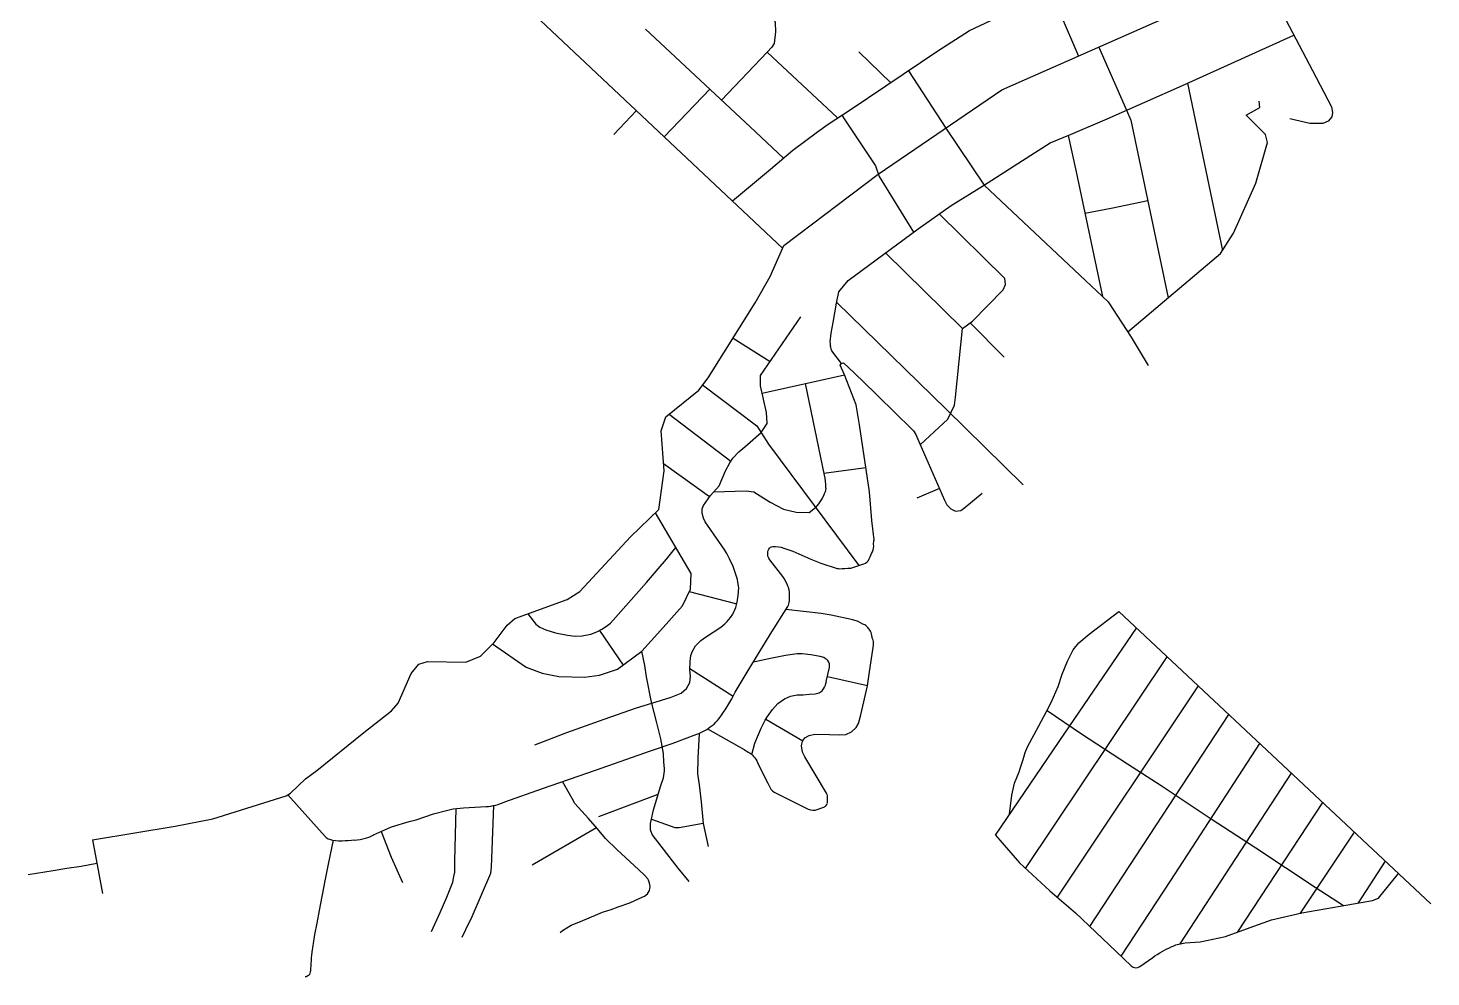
# Model space of a CAD drawing. Header units: metres. Extents: x 332831 to 339454, y 7370889 to 7374587.
# Drawn here: x 335482 to 337471, y 7371122 to 7372468 of the extents above; entities that cross this region are included whole.
import ezdxf

# ---------------------------------------------------------------- set-up
doc = ezdxf.new("R2010")
doc.units = ezdxf.units.M
for name, color, linetype, true_color in [('AVENIDA GUATEMALA - 09_12_20 - DJI_0014', 2, 'Continuous', 0xffff00), ('AVENIDA MONTEMOR - 09_12_20 - DJI_0010', 1, 'Continuous', 0xff0000), ('AVENIDA VITÓRIA - 09_12_20 - DJI_0009', 8, 'Continuous', 0x808080), ('ESTRADA DO PONEY CLUB - 13_12_20 - PASTA ETAPA 01 - DJI_0020', 5, 'Continuous', 0x0000ff), ('MCT - ESTRADA', 6, 'Continuous', 0xff00ff), ('MCT - PASSAGEM DIAMANTE', 3, 'Continuous', 0x00ff00), ('MCT - PASSAGEM TURMALINA', 4, 'Continuous', 0x00ffff), ('MCT - RUA 57', 1, 'Continuous', 0xff0000), ('MCT - RUA TOM JOBIM', 5, 'Continuous', 0x0000ff), ('MCT - VIELA 1', 5, 'Continuous', 0x0000ff), ('MCT - VIELA 13', 3, 'Continuous', 0x00ff00), ('MCT - VIELA 15', 1, 'Continuous', 0xff0000), ('MCT - VIELA 17', 3, 'Continuous', 0x00ff00), ('MCT - VIELA 18', 2, 'Continuous', 0xffff00), ('MCT - VIELA 3', 2, 'Continuous', 0xffff00), ('MCT - VIELA 4', 2, 'Continuous', 0xffff00), ('MCT - VIELA 7', 4, 'Continuous', 0x00ffff), ('MCT - VIELA 8', 5, 'Continuous', 0x0000ff), ('MCT - VIELA 9', 8, 'Continuous', 0x808080), ('RUA 1 - 10_12_20 - PASTA ETAPA 02 - DJI_0016', 3, 'Continuous', 0x00ff00), ('RUA BRAZ CUBAS - 11_12_20 - DJI_0009', 8, 'Continuous', 0x808080), ('RUA CAMILA DE ALMEIDA BORGES - 12_12_20 - PASTA ETAPA 01 - DJI012', 6, 'Continuous', 0xff00ff), ('RUA CANDÉ - 11_12_20 - DJI_0024', 8, 'Continuous', 0x808080), ('RUA CAPITÃO CARLOS LAMARCA - 11_12_20 - DJI_0005', 8, 'Continuous', 0x808080), ('RUA CHICO MENDES - 12_12_20 - PASTA ETAPA 01 - DJI_0013', 3, 'Continuous', 0x00ff00), ('RUA CORONEL BONIFÁCIO CARVALHO - 11_12_20 - DJI_0012', 2, 'Continuous', 0xffff00), ('RUA DEPUTADO CARLOS MARIGHELLA - 11_12_20 - DJI_0004', 2, 'Continuous', 0xffff00), ('RUA DOS CAÇADORES - 11_12_20 - DJI_0008', 1, 'Continuous', 0xff0000), ('RUA DOS COCAIS - 09_12_20 - DJI_0011', 3, 'Continuous', 0x00ff00), ('RUA DOS EDUCANDÁRIOS - 09_12_20 - DJI_0012', 1, 'Continuous', 0xff0000), ('RUA DOS INGAZEIROS - 09_12_20 - DJI_0002', 3, 'Continuous', 0x00ff00), ('RUA DOS JATOBÁS - 09_12_20 - DJI_0001', 4, 'Continuous', 0x00ffff), ('RUA DOS JEQUITIBÁS - 09_12_20 - DJI_0007', 5, 'Continuous', 0x0000ff), ('RUA DOS NAVEGANTES - 11_12_20 - DJI_0017', 6, 'Continuous', 0xff00ff), ('RUA DOS PESCADORES - 11_12_20 - DJI_0025', 3, 'Continuous', 0x00ff00), ('RUA DOS PINHAIS - 09_12_20 - DJI_0004', 1, 'Continuous', 0xff0000), ('RUA DOS VELEIROS - 11_12_20 - DJI_0029', 4, 'Continuous', 0x00ffff), ('RUA EDSON ROBERTO VISMARA - 11_12_20 - DJI_0032', 2, 'Continuous', 0xffff00), ('RUA ELIZABETH LOBO GARCIA - 11_12_20 - DJI_0006', 4, 'Continuous', 0x00ffff), ('RUA GREGÓRIO DE MATOS GUERRA - 11_12_20 - DJI_0011', 6, 'Continuous', 0xff00ff), ('RUA GUANAMBY - 11_12_20 - DJI_0013', 1, 'Continuous', 0xff0000), ('RUA GUARAPÉ - 11_12_20 - DJI_0020', 1, 'Continuous', 0xff0000), ("RUA HERBERT DE SOUZA ''BETINHO'' - 11_12_20 - DJI_0039", 1, 'Continuous', 0xff0000), ('RUA IPÊ AMARELO - 09_12_20 - DJI_0003', 2, 'Continuous', 0xffff00), ('RUA JOSUÉ DE CASTRO - 11_12_20 - DJI_0002 - DJI_0003', 6, 'Continuous', 0xff00ff), ('RUA LUCIDALVA DA SILVA - 11_12_20 - DJI_0028', 6, 'Continuous', 0xff00ff), ('RUA LUZIA DA COSTA BATISTA - 11_12_20 - DJI_0038', 8, 'Continuous', 0x808080), ('RUA MARIA DA PENHA N. E SILVA - 11_12_20 - DJI_0010', 4, 'Continuous', 0x00ffff), ('RUA MARIA MARGARIDA ALVES - 09_12_20 - DJI_0049', 5, 'Continuous', 0x0000ff), ('RUA NELSON PIZSOLITTO - 12_12_20 - PASTA ETAPA 01 - DJI_0015', 8, 'Continuous', 0x808080), ('RUA NILSON DE SOUZA - 11_12_20 - DJI_0034', 3, 'Continuous', 0x00ff00), ('RUA NORA ASTORGA - 11_12_20 - DJI_0015 - DJI_0016', 5, 'Continuous', 0x0000ff), ('RUA NOSSA SENHORA DE GUADALUPE - 11_12_20 - DJI_0046', 4, 'Continuous', 0x00ffff), ('RUA PADRE DAMIÃO CALIXTO TRAJANO - 12_12_20 - PASTA ETAPA 01 - DJI_0016', 2, 'Continuous', 0xffff00), ('RUA PAINEIRAS - 09_12_20 - DJI_0006', 6, 'Continuous', 0xff00ff), ('RUA PAU BRASIL - 09_12_20 - DJI_0005', 8, 'Continuous', 0x808080), ('RUA PAULO FREIRE - 11_12_20 - DJI_0035', 5, 'Continuous', 0x0000ff), ('RUA RITA MENDES DE OLIVEIRA - 12_12_20 - PASTA ETAPA 01 - DJI_0006', 1, 'Continuous', 0xff0000), ('RUA SANTA MARTINS - 11_12_20 - DJI_0043', 1, 'Continuous', 0xff0000), ('RUA SEBASTIANA REGACCINI SIMÃO - 11_12_20 - DJI_0022', 6, 'Continuous', 0xff00ff), ('RUA SEBASTIÃO PACHECO - 11_12_20  - DJI_0036', 4, 'Continuous', 0x00ffff), ('RUA SEBASTIÃO RODRIGUES - 11_12_20 - DJI_0021', 3, 'Continuous', 0x00ff00), ('RUA SHEILA DE MELLO SOBRAL - 11_12_20 - DJI_0041', 4, 'Continuous', 0x00ffff), ('RUA SÃO CRISTÓVÃO - 11_12_20 - DJI_0014', 3, 'Continuous', 0x00ff00), ('RUA SÃO JOSÉ OPERÁRIO - 11_12_20 - DJI_0044', 5, 'Continuous', 0x0000ff), ('RUA SÃO SIMÃO - 11_12_20 - DJI_0023', 5, 'Continuous', 0x0000ff), ('RUA SÍLVIO DE LIMA - 11_12_20 - DJI_0001', 1, 'Continuous', 0xff0000), ('RUA TERESA BARBOSA DE OLIVEIRA - 11_12_20 - DJI_0042', 2, 'Continuous', 0xffff00), ('RUA TUPINAMBÁS - 09_12_20 - DJI_0008', 4, 'Continuous', 0x00ffff), ('RUA VINÍCIUS DE MORAIS - 11_12_20 - DJI_0033', 1, 'Continuous', 0xff0000), ('RUA VÂNIA SILVA SANTOS - 11_12_20 - DJI_0045', 1, 'Continuous', 0xff0000), ('RUA XAPURÍ - 11_12_20 - DJI_0019', 8, 'Continuous', 0x808080)]:
    doc.layers.add(name, color=color, linetype=linetype, true_color=true_color)

msp = doc.modelspace()

# ---------------------------------------------------------------- linework, layer by layer
at = {"layer": 'AVENIDA GUATEMALA - 09_12_20 - DJI_0014', "color": 3, "linetype": 'Continuous', "true_color": 0x00ff00}
for p, q in [((336853.6, 7371323.3), (336887.5, 7371283.8)), ((336887.5, 7371283.8), (336930.5, 7371244.3)), ((337396.6, 7371234), (337425.1, 7371268.8)), ((336930.5, 7371244.3), (336966.9, 7371212.8)), ((337353.2, 7371224.4), (337388.3, 7371230.6)), ((337388.3, 7371230.6), (337396.6, 7371234)), ((336966.9, 7371212.8), (337024.9, 7371158.3)), ((337244.9, 7371203.2), (337287.7, 7371212.8)), ((337287.7, 7371212.8), (337353.2, 7371224.4)), ((337179.8, 7371179.4), (337214.5, 7371192.4)), ((337214.5, 7371192.4), (337244.9, 7371203.2)), ((337111.2, 7371168.2), (337122.6, 7371170.2)), ((337122.6, 7371170.2), (337143.6, 7371171.9)), ((337143.6, 7371171.9), (337179.8, 7371179.4)), ((337024.9, 7371158.3), (337046.2, 7371137.6)), ((337058.2, 7371136.9), (337076.5, 7371149.7))]:
    msp.add_line(p, q, dxfattribs=at)
at = {"layer": 'AVENIDA GUATEMALA - 09_12_20 - DJI_0014', "color": 3, "linetype": 'Continuous', "true_color": 0x00ff00, "extrusion": (0, 0, -1)}
for start, end in [(55.1771, 65.9099), (65.9099, 68.6445)]:
    msp.add_arc((-337172.2, 7371012.1), 167.6, start, end, dxfattribs=at)
at = {"layer": 'AVENIDA GUATEMALA - 09_12_20 - DJI_0014', "color": 3, "linetype": 'Continuous', "true_color": 0x00ff00}
msp.add_arc((337052.6, 7371144.3), 9.22, 225.8645, 307.2194, dxfattribs=at)
at = {"layer": 'AVENIDA MONTEMOR - 09_12_20 - DJI_0010', "color": 3, "linetype": 'Continuous', "true_color": 0x00ff00}
msp.add_lwpolyline([(337028.5, 7371640.3), (337470.9, 7371225.9)], dxfattribs=at)
at = {"layer": 'AVENIDA VITÓRIA - 09_12_20 - DJI_0009', "color": 3, "linetype": 'Continuous', "true_color": 0x00ff00}
msp.add_lwpolyline([(336926.8, 7371500.2), (336975.5, 7371466.9), (337041, 7371424.5), (337088.6, 7371393.7), (337159.3, 7371346.1), (337222.5, 7371305.1), (337307, 7371249.5), (337346.8, 7371223.3)], dxfattribs=at)
at = {"layer": 'ESTRADA DO PONEY CLUB - 13_12_20 - PASTA ETAPA 01 - DJI_0020', "color": 3, "linetype": 'Continuous', "true_color": 0x00ff00}
msp.add_lwpolyline([(335573.6, 7371316.3), (335690.7, 7371335.7), (335743.9, 7371346.5), (335848.3, 7371379.1), (335854.4, 7371382.5), (335875.7, 7371403.3), (335891.5, 7371414.9), (335958.2, 7371469), (335997.4, 7371499.5), (336007, 7371510.2), (336025.2, 7371552.7), (336036, 7371565.9), (336048.5, 7371569.3), (336102.9, 7371568.6), (336123.8, 7371577.2), (336142.9, 7371596.6), (336161.2, 7371621), (336172.3, 7371630.6), (336246.3, 7371657.5), (336264.3, 7371668.6), (336336.1, 7371746.4), (336376.5, 7371784.9), (336383.8, 7371840.2), (336379.9, 7371896.7), (336386.1, 7371916.4), (336433, 7371954.6), (336446.1, 7371972.1), (336513, 7372078.1), (336534, 7372115.5), (336553.4, 7372159.7), (336687.2, 7372260.8), (336862.7, 7372380.3), (337122.8, 7372495.4)], dxfattribs=at)
at = {"layer": 'MCT - ESTRADA', "color": 3, "linetype": 'Continuous', "true_color": 0x00ff00}
for p, q in [((335914.9, 7371316), (335908.2, 7371284.5)), ((335908.2, 7371284.5), (335902.8, 7371258.4)), ((335902.8, 7371258.4), (335894.7, 7371216.1)), ((335894.7, 7371216.1), (335891.5, 7371198.2)), ((335891.5, 7371198.2), (335888.4, 7371182.1)), ((335883.2, 7371140.9), (335882.5, 7371130.9))]:
    msp.add_line(p, q, dxfattribs=at)
for centre, radius, start, end in [((336326.3, 7371099.5), 445.6, 169.3228, 172.5685), ((336034.4, 7371137.6), 151.2, 172.5685, 178.7412)]:
    msp.add_arc(centre, radius, start, end, dxfattribs=at)
at = {"layer": 'MCT - ESTRADA', "color": 3, "linetype": 'Continuous', "true_color": 0x00ff00, "extrusion": (0, 0, -1)}
for centre, radius, start, end in [((-335870.1, 7371131.8), 12.5, 184.0079, 217.883), ((-335873.8, 7371131.6), 9.62, 230.5023, 263.1155)]:
    msp.add_arc(centre, radius, start, end, dxfattribs=at)
at = {"layer": 'MCT - PASSAGEM DIAMANTE', "color": 3, "linetype": 'Continuous', "true_color": 0x00ff00}
msp.add_lwpolyline([(335482.2, 7371267.2), (335517.9, 7371273.2), (335537.1, 7371276.4), (335557.3, 7371279), (335579.7, 7371283.4)], dxfattribs=at)
at = {"layer": 'MCT - PASSAGEM TURMALINA', "color": 3, "linetype": 'Continuous', "true_color": 0x00ff00}
msp.add_lwpolyline([(335573.6, 7371316.3), (335587.6, 7371240.2)], dxfattribs=at)
at = {"layer": 'MCT - RUA 57', "color": 3, "linetype": 'Continuous', "true_color": 0x00ff00}
msp.add_lwpolyline([(336659.7, 7372434.3), (336705.1, 7372390.5)], dxfattribs=at)
at = {"layer": 'MCT - RUA TOM JOBIM', "color": 3, "linetype": 'Continuous', "true_color": 0x00ff00}
msp.add_lwpolyline([(336465.3, 7372365.8), (336530, 7372434.1), (336629.7, 7372340.6)], dxfattribs=at)
at = {"layer": 'MCT - VIELA 1', "color": 3, "linetype": 'Continuous', "true_color": 0x00ff00}
msp.add_lwpolyline([(336774.2, 7371814.8), (336742.3, 7371801.3)], dxfattribs=at)
at = {"layer": 'MCT - VIELA 13', "color": 3, "linetype": 'Continuous', "true_color": 0x00ff00}
msp.add_lwpolyline([(336292.1, 7371613.5), (336325.7, 7371564.4)], dxfattribs=at)
at = {"layer": 'MCT - VIELA 15', "color": 3, "linetype": 'Continuous', "true_color": 0x00ff00}
msp.add_lwpolyline([(336481.6, 7372028.4), (336534.3, 7371995.1)], dxfattribs=at)
at = {"layer": 'MCT - VIELA 17', "color": 3, "linetype": 'Continuous', "true_color": 0x00ff00}
msp.add_lwpolyline([(336420.4, 7371559.6), (336481.7, 7371520.2)], dxfattribs=at)
at = {"layer": 'MCT - VIELA 18', "color": 3, "linetype": 'Continuous', "true_color": 0x00ff00}
msp.add_lwpolyline([(336365.8, 7371345.7), (336399.1, 7371334), (336405.2, 7371333.9), (336439.3, 7371340.4)], dxfattribs=at)
at = {"layer": 'MCT - VIELA 3', "color": 3, "linetype": 'Continuous', "true_color": 0x00ff00}
for points in [[(336383.9, 7372313.9), (336448.5, 7372381.5)], [(336522.9, 7371950.2), (336639.8, 7371976.2)]]:
    msp.add_lwpolyline(points, dxfattribs=at)
at = {"layer": 'MCT - VIELA 4', "color": 3, "linetype": 'Continuous', "true_color": 0x00ff00}
msp.add_lwpolyline([(336610.2, 7371836.6), (336669.9, 7371844.7)], dxfattribs=at)
at = {"layer": 'MCT - VIELA 7', "color": 3, "linetype": 'Continuous', "true_color": 0x00ff00}
msp.add_lwpolyline([(336419.6, 7371668.9), (336486.8, 7371651.1)], dxfattribs=at)
at = {"layer": 'MCT - VIELA 8', "color": 3, "linetype": 'Continuous', "true_color": 0x00ff00}
for points in [[(336980.4, 7372205.5), (337017.6, 7372212.6), (337069.4, 7372223.5)], [(336615.4, 7371548.3), (336672.3, 7371535.4)]]:
    msp.add_lwpolyline(points, dxfattribs=at)
at = {"layer": 'MCT - VIELA 9', "color": 3, "linetype": 'Continuous', "true_color": 0x00ff00}
msp.add_lwpolyline([(336528, 7371487.9), (336580.4, 7371457.1)], dxfattribs=at)
at = {"layer": 'RUA 1 - 10_12_20 - PASTA ETAPA 02 - DJI_0016', "color": 3, "linetype": 'Continuous', "true_color": 0x00ff00}
msp.add_lwpolyline([(336312.5, 7372317), (336344.5, 7372351)], dxfattribs=at)
at = {"layer": 'RUA BRAZ CUBAS - 11_12_20 - DJI_0009', "color": 11, "linetype": 'Continuous', "true_color": 0xff7f7f}
msp.add_lwpolyline([(336521.5, 7371894.2), (336529.9, 7371907), (336528.9, 7371922.8), (336520.6, 7371960.4), (336520.6, 7371975.1), (336551.7, 7372020.5), (336577.9, 7372058.2)], dxfattribs=at)
at = {"layer": 'RUA CAMILA DE ALMEIDA BORGES - 12_12_20 - PASTA ETAPA 01 - DJI012', "color": 3, "linetype": 'Continuous', "true_color": 0x00ff00}
msp.add_lwpolyline([(336505, 7372561.1), (336536.2, 7372490.9), (336541.2, 7372475.8), (336541.6, 7372462.5), (336540.1, 7372446.3), (336536.5, 7372440.8), (336530, 7372434.1)], dxfattribs=at)
at = {"layer": 'RUA CANDÉ - 11_12_20 - DJI_0024', "color": 3, "linetype": 'Continuous', "true_color": 0x00ff00}
msp.add_lwpolyline([(336291.3, 7371349.5), (336375.6, 7371381.4)], dxfattribs=at)
at = {"layer": 'RUA CAPITÃO CARLOS LAMARCA - 11_12_20 - DJI_0005', "color": 3, "linetype": 'Continuous', "true_color": 0x00ff00}
msp.add_lwpolyline([(336200.7, 7371451.2), (336246, 7371468.6), (336298.8, 7371487.7), (336344.6, 7371503.9), (336366.5, 7371510.6)], dxfattribs=at)
at = {"layer": 'RUA CHICO MENDES - 12_12_20 - PASTA ETAPA 01 - DJI_0013', "color": 3, "linetype": 'Continuous', "true_color": 0x00ff00}
msp.add_lwpolyline([(336357.4, 7372466.7), (336505.9, 7372327.8), (336552.9, 7372283.4)], dxfattribs=at)
at = {"layer": 'RUA CORONEL BONIFÁCIO CARVALHO - 11_12_20 - DJI_0012', "color": 11, "linetype": 'Continuous', "true_color": 0xff7f7f}
msp.add_lwpolyline([(336391, 7371920.4), (336478.6, 7371853.7)], dxfattribs=at)
at = {"layer": 'RUA DEPUTADO CARLOS MARIGHELLA - 11_12_20 - DJI_0004', "color": 3, "linetype": 'Continuous', "true_color": 0x00ff00}
msp.add_lwpolyline([(336140.8, 7371594.4), (336188.3, 7371561.6), (336210.9, 7371552.9), (336234.4, 7371548.2), (336271.1, 7371547.1), (336292.4, 7371550.3), (336317.8, 7371558.7), (336352.2, 7371584.1)], dxfattribs=at)
at = {"layer": 'RUA DOS CAÇADORES - 11_12_20 - DJI_0008', "color": 11, "linetype": 'Continuous', "true_color": 0xff7f7f}
msp.add_lwpolyline([(336366.5, 7371510.6), (336394, 7371518.9), (336408.1, 7371524.8), (336415.5, 7371531), (336420.1, 7371539.7), (336421.3, 7371548.6), (336420.3, 7371557.6), (336420.8, 7371569.7), (336421.6, 7371577.8), (336424, 7371584.2), (336428.5, 7371591.6), (336436.1, 7371599.2), (336442.3, 7371604), (336464.1, 7371618), (336469.8, 7371622.8), (336473.4, 7371626.1), (336477.9, 7371631.9), (336481.3, 7371636.8), (336485.4, 7371646.3), (336487.5, 7371653.8), (336488.8, 7371662.9), (336489.7, 7371674), (336488.6, 7371682.2), (336487.9, 7371685.8), (336484.6, 7371695.6), (336481.7, 7371704.2), (336476.7, 7371715), (336472.6, 7371722.8), (336470.1, 7371727.3), (336461.5, 7371739.6), (336442, 7371767.5), (336439.6, 7371772.7), (336437.6, 7371779.8), (336438, 7371786), (336439.7, 7371791), (336449.4, 7371805), (336461.7, 7371818.6), (336471.1, 7371839.8), (336477, 7371851.3), (336481.5, 7371857.9), (336489.7, 7371866.9), (336498.3, 7371873.8), (336521.5, 7371894.2)], dxfattribs=at)
at = {"layer": 'RUA DOS COCAIS - 09_12_20 - DJI_0011', "color": 3, "linetype": 'Continuous', "true_color": 0x00ff00}
msp.add_lwpolyline([(337286.1, 7371212.5), (337362.4, 7371327.5)], dxfattribs=at)
at = {"layer": 'RUA DOS EDUCANDÁRIOS - 09_12_20 - DJI_0012', "color": 3, "linetype": 'Continuous', "true_color": 0x00ff00}
msp.add_lwpolyline([(337368.4, 7371227.1), (337406.6, 7371286.1)], dxfattribs=at)
at = {"layer": 'RUA DOS INGAZEIROS - 09_12_20 - DJI_0002', "color": 3, "linetype": 'Continuous', "true_color": 0x00ff00}
msp.add_lwpolyline([(336853.6, 7371323.3), (336952, 7371467.8), (337053.3, 7371617)], dxfattribs=at)
at = {"layer": 'RUA DOS JATOBÁS - 09_12_20 - DJI_0001', "color": 3, "linetype": 'Continuous', "true_color": 0x00ff00}
msp.add_lwpolyline([(336873.7, 7371352.8), (336876.7, 7371379.8), (336880.5, 7371397), (336887, 7371413.2), (336888.7, 7371417.6), (336892.8, 7371430.5), (336895.8, 7371440.2), (336898.8, 7371448.4), (336915, 7371478.3), (336926, 7371498.7), (336932.7, 7371511.4), (336942.4, 7371534.1), (336948.2, 7371551.5), (336955.6, 7371569.8), (336963.9, 7371586.1), (336972, 7371595.9), (336986.2, 7371608.2), (337028.5, 7371640.3)], dxfattribs=at)
at = {"layer": 'RUA DOS JEQUITIBÁS - 09_12_20 - DJI_0007', "color": 3, "linetype": 'Continuous', "true_color": 0x00ff00}
msp.add_lwpolyline([(337115.6, 7371169), (337273.3, 7371410.9)], dxfattribs=at)
at = {"layer": 'RUA DOS NAVEGANTES - 11_12_20 - DJI_0017', "color": 3, "linetype": 'Continuous', "true_color": 0x00ff00}
for p, q in [((336532.2, 7371573.4), (336510.6, 7371568.5)), ((336556.1, 7371578.2), (336532.2, 7371573.4)), ((336572.5, 7371580.2), (336556.1, 7371578.2)), ((336579.4, 7371580.3), (336572.5, 7371580.2)), ((336592, 7371578.9), (336579.4, 7371580.3)), ((336605.2, 7371576.7), (336592, 7371578.9)), ((336610.3, 7371575.1), (336605.2, 7371576.7)), ((336612.7, 7371573.5), (336610.3, 7371575.1)), ((336613.8, 7371541.2), (336618.2, 7371560.8)), ((336537.7, 7371501.5), (336545.3, 7371510)), ((336545.3, 7371510), (336554.7, 7371516.7)), ((336554.7, 7371516.7), (336562.8, 7371520.2)), ((336562.8, 7371520.2), (336572.3, 7371522.2)), ((336572.3, 7371522.2), (336580.8, 7371522.4)), ((336580.8, 7371522.4), (336590.1, 7371523.2)), ((336590.1, 7371523.2), (336598.1, 7371523.7)), ((336527.1, 7371486.5), (336530.3, 7371491.3)), ((336530.3, 7371491.3), (336537.7, 7371501.5)), ((336517.5, 7371465.9), (336521.4, 7371474.8)), ((336521.4, 7371474.8), (336524.6, 7371481.6)), ((336524.6, 7371481.6), (336527.1, 7371486.5)), ((336508, 7371437.5), (336512.4, 7371453.6)), ((336512.4, 7371453.6), (336517.5, 7371465.9))]:
    msp.add_line(p, q, dxfattribs=at)
for centre, radius, start, end in [((336609.5, 7371565.9), 8.24, 36.2404, 67.1329), ((336606.2, 7371563.5), 12.3, 347.1189, 36.2404), ((336598.3, 7371537.6), 13.5, 301.0969, 329.1614), ((336584.8, 7371545.7), 29.4, 329.1614, 351.2039), ((336597.1, 7371539.6), 15.9, 273.7639, 301.0969)]:
    msp.add_arc(centre, radius, start, end, dxfattribs=at)
at = {"layer": 'RUA DOS PESCADORES - 11_12_20 - DJI_0025', "color": 3, "linetype": 'Continuous', "true_color": 0x00ff00}
msp.add_lwpolyline([(336433.6, 7371467.6), (336431.8, 7371432.2), (336431.1, 7371410), (336433.4, 7371394.6), (336436.2, 7371370.4), (336439.4, 7371339.8), (336446.1, 7371307.2)], dxfattribs=at)
at = {"layer": 'RUA DOS PINHAIS - 09_12_20 - DJI_0004', "color": 3, "linetype": 'Continuous', "true_color": 0x00ff00}
msp.add_lwpolyline([(337140.8, 7371535.1), (336941.1, 7371235.1)], dxfattribs=at)
at = {"layer": 'RUA DOS VELEIROS - 11_12_20 - DJI_0029', "color": 3, "linetype": 'Continuous', "true_color": 0x00ff00}
msp.add_lwpolyline([(336635.5, 7371992), (336638.3, 7371993), (336653.5, 7371979.1), (336683.3, 7371949.6), (336714.3, 7371919.2), (336731.6, 7371902.2), (336737.4, 7371896.5), (336740.6, 7371891.5), (336746.6, 7371878.4), (336754.7, 7371858.7), (336781.5, 7371798.4), (336784.7, 7371791.6), (336790.3, 7371785.9), (336797, 7371782.7), (336804.5, 7371783.7), (336810.4, 7371787.9), (336834.6, 7371808.3)], dxfattribs=at)
at = {"layer": 'RUA EDSON ROBERTO VISMARA - 11_12_20 - DJI_0032', "color": 3, "linetype": 'Continuous', "true_color": 0x00ff00}
msp.add_lwpolyline([(336628.3, 7372079.2), (336783.9, 7371927.5), (336893, 7371819.9)], dxfattribs=at)
at = {"layer": 'RUA ELIZABETH LOBO GARCIA - 11_12_20 - DJI_0006', "color": 3, "linetype": 'Continuous', "true_color": 0x00ff00}
for p, q in [((336552, 7371690.3), (336533.8, 7371713.6)), ((336534.2, 7371607.9), (336559.2, 7371647.7)), ((336502.9, 7371556.6), (336534.2, 7371607.9)), ((336484.8, 7371526.1), (336502.9, 7371556.6)), ((336364.4, 7371442.8), (336395.3, 7371453.2)), ((336395.3, 7371453.2), (336430.4, 7371466.4)), ((336286.4, 7371415.4), (336364.4, 7371442.8)), ((336211.4, 7371389.2), (336286.4, 7371415.4)), ((336158.1, 7371370.5), (336211.4, 7371389.2)), ((335850.3, 7371380.2), (335903.3, 7371321.2)), ((336032.5, 7371345), (336057, 7371353.2)), ((336057, 7371353.2), (336075.6, 7371358.2)), ((336075.6, 7371358.2), (336084.6, 7371360.5)), ((336084.6, 7371360.5), (336099.6, 7371361.7)), ((336099.6, 7371361.7), (336131.4, 7371363.6)), ((335972.1, 7371323.6), (335997.2, 7371334.8)), ((335997.2, 7371334.8), (336022.6, 7371342.6)), ((336022.6, 7371342.6), (336032.5, 7371345))]:
    msp.add_line(p, q, dxfattribs=at)
at = {"layer": 'RUA ELIZABETH LOBO GARCIA - 11_12_20 - DJI_0006', "color": 3, "linetype": 'Continuous', "true_color": 0x00ff00, "extrusion": (0, 0, -1)}
for centre, radius, start, end in [((-336541.4, 7371723.2), 10.7, 11.007, 52.04), ((-336539.4, 7371724.3), 8.63, 57.9421, 80.3936), ((-336545.1, 7371722.5), 14.4, 321.8693, 11.007), ((-337403.8, 7371630.5), 842.7, 1.6937, 2.3144)]:
    msp.add_arc(centre, radius, start, end, dxfattribs=at)
at = {"layer": 'RUA ELIZABETH LOBO GARCIA - 11_12_20 - DJI_0006', "color": 3, "linetype": 'Continuous', "true_color": 0x00ff00}
for centre, radius, start, end in [((336431.7, 7371616.1), 141.4, 25.6994, 31.6516), ((336534.5, 7371665.6), 27.2, 357.6856, 25.6994), ((336544.8, 7371655.9), 16.6, 330.2857, 358.3063), ((336268.6, 7371633.4), 241.3, 323.189, 333.5945), ((336416.7, 7371522.6), 56.4, 308.5595, 323.189), ((336402.7, 7371540.2), 78.8, 290.607, 308.5595), ((336127, 7371435.7), 72.2, 273.4803, 295.5682), ((335913.1, 7371330), 13.2, 221.838, 253.2737), ((335924.6, 7371368.3), 53.2, 253.2737, 272.9766), ((335892, 7371994.8), 680.5, 272.9766, 274.4542), ((335938.1, 7371406), 90, 274.3088, 284.5406), ((335949.3, 7371363.1), 45.6, 284.5406, 300.0839)]:
    msp.add_arc(centre, radius, start, end, dxfattribs=at)
at = {"layer": 'RUA GREGÓRIO DE MATOS GUERRA - 11_12_20 - DJI_0011', "color": 11, "linetype": 'Continuous', "true_color": 0xff7f7f}
msp.add_line((336584, 7371963.8), (336610.7, 7371833.9), dxfattribs=at)
at = {"layer": 'RUA GREGÓRIO DE MATOS GUERRA - 11_12_20 - DJI_0011', "color": 11, "linetype": 'Continuous', "true_color": 0xff7f7f, "extrusion": (0, 0, -1)}
for centre, radius, start, end in [((-336512.9, 7371813.8), 99.9, 168.3633, 178.6158), ((-336550.5, 7371832.6), 65.5, 199.8366, 222.6904), ((-336599.3, 7371814.8), 13.6, 174.2898, 199.0553)]:
    msp.add_arc(centre, radius, start, end, dxfattribs=at)
at = {"layer": 'RUA GUANAMBY - 11_12_20 - DJI_0013', "color": 11, "linetype": 'Continuous', "true_color": 0xff7f7f}
msp.add_lwpolyline([(336383.1, 7371850.5), (336448.3, 7371803.4)], dxfattribs=at)
at = {"layer": 'RUA GUARAPÉ - 11_12_20 - DJI_0020', "color": 3, "linetype": 'Continuous', "true_color": 0x00ff00}
msp.add_lwpolyline([(336053.9, 7371186.4), (336066.2, 7371213.4), (336076, 7371235.4), (336084.2, 7371256.3), (336085.9, 7371264.7), (336087.3, 7371270.7), (336087.4, 7371286.9), (336088.3, 7371323.7), (336089.2, 7371360.9)], dxfattribs=at)
at = {"layer": "RUA HERBERT DE SOUZA ''BETINHO'' - 11_12_20 - DJI_0039", "color": 3, "linetype": 'Continuous', "true_color": 0x00ff00}
msp.add_lwpolyline([(336956.6, 7372315.6), (336968.1, 7372264.2), (337005.2, 7372087.2)], dxfattribs=at)
at = {"layer": 'RUA IPÊ AMARELO - 09_12_20 - DJI_0003', "color": 3, "linetype": 'Continuous', "true_color": 0x00ff00}
msp.add_lwpolyline([(336896.1, 7371275.8), (337096.9, 7371576.2)], dxfattribs=at)
at = {"layer": 'RUA JOSUÉ DE CASTRO - 11_12_20 - DJI_0002 - DJI_0003', "color": 3, "linetype": 'Continuous', "true_color": 0x00ff00}
msp.add_lwpolyline([(336419.4, 7371257.4), (336403.7, 7371276.4), (336366.8, 7371324.2), (336364.6, 7371330.8), (336364.6, 7371339.6), (336365.3, 7371343.9), (336368.9, 7371359.2), (336379.3, 7371393.6), (336383, 7371404.5), (336384.5, 7371414.2), (336384.4, 7371417.5), (336383.6, 7371426.7), (336383, 7371438.8), (336379.1, 7371459.7), (336373.4, 7371482.4), (336366.2, 7371511.8), (336358.9, 7371547.7), (336356.6, 7371563.7), (336352.2, 7371584.1), (336378.6, 7371613.3), (336409.9, 7371648.7), (336421.2, 7371672.3), (336422.2, 7371694.5), (336371.8, 7371780.4)], dxfattribs=at)
at = {"layer": 'RUA LUCIDALVA DA SILVA - 11_12_20 - DJI_0028', "color": 3, "linetype": 'Continuous', "true_color": 0x00ff00}
for p, q in [((337118.8, 7372386.8), (337276.8, 7372457.8)), ((337012, 7372339.5), (337118.8, 7372386.8)), ((336959.9, 7372317), (337012, 7372339.5)), ((336891.7, 7372280), (336931.3, 7372305.4)), ((336931.3, 7372305.4), (336959.9, 7372317)), ((336836.8, 7372244.6), (336891.7, 7372280)), ((336790.7, 7372216.3), (336836.8, 7372244.6)), ((336744.1, 7372183.4), (336790.7, 7372216.3)), ((336644.7, 7372110.2), (336744.1, 7372183.4)), ((336631.4, 7372093.8), (336644.7, 7372110.2)), ((336628.1, 7372078), (336631.4, 7372093.8)), ((336623.3, 7372050.3), (336628.1, 7372078)), ((336620.6, 7372035.5), (336623.3, 7372050.3)), ((336619.3, 7372023), (336620.6, 7372035.5)), ((336635.5, 7371992), (336621.7, 7372010.2))]:
    msp.add_line(p, q, dxfattribs=at)
at = {"layer": 'RUA LUCIDALVA DA SILVA - 11_12_20 - DJI_0028', "color": 3, "linetype": 'Continuous', "true_color": 0x00ff00, "extrusion": (0, 0, -1)}
for centre, radius, start, end in [((-336761.5, 7372032.2), 142.4, 353.5543, 356.2737), ((-336692, 7372033.9), 74.2, 341.3627, 346.2452)]:
    msp.add_arc(centre, radius, start, end, dxfattribs=at)
at = {"layer": 'RUA LUZIA DA COSTA BATISTA - 11_12_20 - DJI_0038', "color": 3, "linetype": 'Continuous', "true_color": 0x00ff00}
msp.add_lwpolyline([(336837.6, 7372245.2), (336981.1, 7372110.1), (337013.3, 7372079.6), (337046.2, 7372029.6), (337070.3, 7371989.2)], dxfattribs=at)
at = {"layer": 'RUA MARIA DA PENHA N. E SILVA - 11_12_20 - DJI_0010', "color": 11, "linetype": 'Continuous', "true_color": 0xff7f7f}
msp.add_lwpolyline([(336438.4, 7371961.8), (336515.2, 7371903.9), (336532, 7371878), (336659.7, 7371705.6)], dxfattribs=at)
at = {"layer": 'RUA MARIA MARGARIDA ALVES - 09_12_20 - DJI_0049', "color": 11, "linetype": 'Continuous', "true_color": 0xff7f7f}
for p, q in [((336633.5, 7371989.8), (336635.5, 7371992)), ((336639.8, 7371976.2), (336633.5, 7371989.8)), ((336655.9, 7371933.7), (336639.8, 7371976.2)), ((336660.7, 7371905), (336655.9, 7371933.7)), ((336675.1, 7371810.1), (336660.7, 7371905)), ((336678.2, 7371769.5), (336675.1, 7371810.1)), ((336681.7, 7371742), (336678.2, 7371769.5)), ((336553.5, 7371730.5), (336566.4, 7371726.2)), ((336566.4, 7371726.2), (336591.9, 7371714.9)), ((336591.9, 7371714.9), (336606.1, 7371709)), ((336606.1, 7371709), (336629, 7371701.6)), ((336648.5, 7371701.9), (336666.9, 7371708))]:
    msp.add_line(p, q, dxfattribs=at)
at = {"layer": 'RUA MARIA MARGARIDA ALVES - 09_12_20 - DJI_0049', "color": 11, "linetype": 'Continuous', "true_color": 0xff7f7f, "extrusion": (0, 0, -1)}
for centre, radius, start, end in [((-336538.5, 7371683), 49.8, 89.4536, 107.5573), ((-336692.8, 7371737.3), 12, 353.7295, 23.2234), ((-337331.7, 7371432.8), 715.1, 23.2628, 24.145), ((-336726.8, 7369734.5), 1968.9, 87.2424, 87.7191)]:
    msp.add_arc(centre, radius, start, end, dxfattribs=at)
at = {"layer": 'RUA MARIA MARGARIDA ALVES - 09_12_20 - DJI_0049', "color": 11, "linetype": 'Continuous', "true_color": 0xff7f7f}
for centre, radius, start, end in [((336660.4, 7371733.7), 20.6, 335.855, 6.2705), ((336662.8, 7371720.4), 13, 288.5201, 336.7372), ((336631.7, 7371709.8), 8.67, 252.0621, 272.7576)]:
    msp.add_arc(centre, radius, start, end, dxfattribs=at)
at = {"layer": 'RUA NELSON PIZSOLITTO - 12_12_20 - PASTA ETAPA 01 - DJI_0015', "color": 3, "linetype": 'Continuous', "true_color": 0x00ff00}
msp.add_lwpolyline([(336635.7, 7372344.5), (336639.9, 7372338.1), (336683.5, 7372272.4), (336688.5, 7372257.3), (336737.4, 7372178.4)], dxfattribs=at)
at = {"layer": 'RUA NILSON DE SOUZA - 11_12_20 - DJI_0034', "color": 3, "linetype": 'Continuous', "true_color": 0x00ff00}
msp.add_lwpolyline([(336697.9, 7372149.3), (336807, 7372042.1)], dxfattribs=at)
at = {"layer": 'RUA NORA ASTORGA - 11_12_20 - DJI_0015 - DJI_0016', "color": 11, "linetype": 'Continuous', "true_color": 0xff7f7f}
for p, q in [((336606.3, 7371637.6), (336556.4, 7371643.2)), ((336620.5, 7371635.2), (336606.3, 7371637.6)), ((336651.2, 7371628.7), (336620.5, 7371635.2)), ((336658.8, 7371626.1), (336651.2, 7371628.7)), ((336665.7, 7371622.6), (336658.8, 7371626.1)), ((336679, 7371579.9), (336680.7, 7371592.9)), ((336675.2, 7371554.7), (336679, 7371579.9)), ((336672.3, 7371535.1), (336675.2, 7371554.7)), ((336662.9, 7371493.9), (336672.3, 7371535.1)), ((336661, 7371486.9), (336662.9, 7371493.9)), ((336445.6, 7371474), (336471.3, 7371459.5)), ((336641.5, 7371466.1), (336649.3, 7371469.7)), ((336649.3, 7371469.7), (336656.2, 7371476)), ((336656.2, 7371476), (336659.5, 7371481.4)), ((336659.5, 7371481.4), (336661, 7371486.9)), ((336471.3, 7371459.5), (336497.3, 7371444.6)), ((336578.6, 7371450.1), (336580.1, 7371456.7)), ((336580, 7371440.8), (336578.6, 7371450.1)), ((336580.1, 7371456.7), (336583.3, 7371461.3)), ((336583.3, 7371461.3), (336589.3, 7371464.5)), ((336589.3, 7371464.5), (336597.4, 7371466.3)), ((336597.4, 7371466.3), (336618.4, 7371465.9)), ((336618.4, 7371465.9), (336632, 7371465.4)), ((336632, 7371465.4), (336641.5, 7371466.1)), ((336583.4, 7371434.2), (336580, 7371440.8)), ((336614, 7371382.5), (336583.4, 7371434.2)), ((336517.3, 7371424), (336530.8, 7371397.1)), ((336530.8, 7371397.1), (336533.6, 7371391.4)), ((336542.9, 7371382.5), (336585.2, 7371361.5)), ((336615.4, 7371368.8), (336615.4, 7371378.8)), ((336597.9, 7371358.5), (336610.4, 7371363))]:
    msp.add_line(p, q, dxfattribs=at)
for centre, radius, start, end in [((336663.5, 7371613), 9.83, 42.4159, 77.2527), ((336545.7, 7371505.3), 169.4, 40.573, 42.4159), ((336662.8, 7371605.6), 15.3, 11.745, 40.573), ((336665, 7371594.9), 15.8, 352.6659, 17.1114), ((336550.1, 7371399.4), 18.3, 205.9375, 246.8736), ((336607.8, 7371370.2), 7.66, 289.8783, 349.0498), ((336609.6, 7371378.8), 5.74, 360, 40.2517), ((336598.2, 7371387.8), 29.4, 243.5741, 269.3647)]:
    msp.add_arc(centre, radius, start, end, dxfattribs=at)
at = {"layer": 'RUA NORA ASTORGA - 11_12_20 - DJI_0015 - DJI_0016', "color": 11, "linetype": 'Continuous', "true_color": 0xff7f7f, "extrusion": (0, 0, -1)}
for centre, radius, start, end in [((-336776.6, 7371629.3), 101, 342.8886, 348.255), ((-336430, 7371327.3), 135.2, 119.8436, 123.6642), ((-336487.6, 7371413.7), 31.4, 123.6642, 160.9138)]:
    msp.add_arc(centre, radius, start, end, dxfattribs=at)
at = {"layer": 'RUA NOSSA SENHORA DE GUADALUPE - 11_12_20 - DJI_0046', "color": 3, "linetype": 'Continuous', "true_color": 0x00ff00}
msp.add_lwpolyline([(336480.7, 7372222.8), (336534.6, 7372267.8), (336566.2, 7372294.8), (336601.1, 7372320.9), (336616.6, 7372331.9), (336647.5, 7372352.3), (336698.4, 7372385.9), (336771.8, 7372435.6), (336816.6, 7372464.8), (336846.9, 7372478.7), (336931.9, 7372515.4), (337020.2, 7372555.1), (337035.8, 7372567.9), (337053.4, 7372591.2), (337088.9, 7372636.9)], dxfattribs=at)
at = {"layer": 'RUA PADRE DAMIÃO CALIXTO TRAJANO - 12_12_20 - PASTA ETAPA 01 - DJI_0016', "color": 3, "linetype": 'Continuous', "true_color": 0x00ff00}
msp.add_lwpolyline([(336192.6, 7372494), (336551.7, 7372156)], dxfattribs=at)
at = {"layer": 'RUA PAINEIRAS - 09_12_20 - DJI_0006', "color": 3, "linetype": 'Continuous', "true_color": 0x00ff00}
msp.add_lwpolyline([(337031.7, 7371151.7), (337102.4, 7371259), (337228.3, 7371453.1)], dxfattribs=at)
at = {"layer": 'RUA PAU BRASIL - 09_12_20 - DJI_0005', "color": 3, "linetype": 'Continuous', "true_color": 0x00ff00}
msp.add_lwpolyline([(336987.4, 7371193.5), (337184.2, 7371494.5)], dxfattribs=at)
at = {"layer": 'RUA PAULO FREIRE - 11_12_20 - DJI_0035', "color": 3, "linetype": 'Continuous', "true_color": 0x00ff00}
msp.add_lwpolyline([(336817.5, 7372049.7), (336865.8, 7372001.2)], dxfattribs=at)
at = {"layer": 'RUA RITA MENDES DE OLIVEIRA - 12_12_20 - PASTA ETAPA 01 - DJI_0006', "color": 3, "linetype": 'Continuous', "true_color": 0x00ff00}
msp.add_lwpolyline([(336589.5, 7372779.6), (336932.7, 7372522), (336945.5, 7372488.9), (336971.3, 7372428.4)], dxfattribs=at)
at = {"layer": 'RUA SANTA MARTINS - 11_12_20 - DJI_0043', "color": 3, "linetype": 'Continuous', "true_color": 0x00ff00}
msp.add_lwpolyline([(337232.6, 7372542), (337303, 7372407.8), (337330.1, 7372356.2), (337331.4, 7372348.2), (337330.6, 7372342), (337325.2, 7372336.2), (337317.5, 7372332.9), (337299.3, 7372332.8), (337270.9, 7372339.2)], dxfattribs=at)
at = {"layer": 'RUA SEBASTIANA REGACCINI SIMÃO - 11_12_20 - DJI_0022', "color": 3, "linetype": 'Continuous', "true_color": 0x00ff00}
msp.add_lwpolyline([(336196.9, 7371280.9), (336288, 7371333.9)], dxfattribs=at)
at = {"layer": 'RUA SEBASTIÃO PACHECO - 11_12_20  - DJI_0036', "color": 3, "linetype": 'Continuous', "true_color": 0x00ff00}
msp.add_lwpolyline([(336807, 7372042.1), (336821.2, 7372052.4), (336864.5, 7372096.7), (336867.7, 7372104.1), (336866.8, 7372112.8), (336774, 7372204.4)], dxfattribs=at)
at = {"layer": 'RUA SEBASTIÃO RODRIGUES - 11_12_20 - DJI_0021', "color": 3, "linetype": 'Continuous', "true_color": 0x00ff00}
msp.add_lwpolyline([(336097.6, 7371178.4), (336107.3, 7371199.5), (336110.1, 7371204.7), (336138.1, 7371269.4), (336139.1, 7371277.7), (336139.5, 7371289.9), (336142.3, 7371365.1)], dxfattribs=at)
at = {"layer": 'RUA SHEILA DE MELLO SOBRAL - 11_12_20 - DJI_0041', "color": 3, "linetype": 'Continuous', "true_color": 0x00ff00}
msp.add_lwpolyline([(337000, 7372441.1), (337039.5, 7372351.7), (337045.3, 7372337.4), (337098.4, 7372085.4)], dxfattribs=at)
at = {"layer": 'RUA SÃO CRISTÓVÃO - 11_12_20 - DJI_0014', "color": 11, "linetype": 'Continuous', "true_color": 0xff7f7f}
msp.add_lwpolyline([(336454, 7371810), (336500.4, 7371811.7), (336511.2, 7371810.4), (336534.1, 7371795.5), (336553.3, 7371785.7), (336571.1, 7371781.3), (336589.6, 7371781.1), (336598.6, 7371788.2)], dxfattribs=at)
at = {"layer": 'RUA SÃO JOSÉ OPERÁRIO - 11_12_20 - DJI_0044', "color": 3, "linetype": 'Continuous', "true_color": 0x00ff00}
msp.add_lwpolyline([(337125.9, 7372389.9), (337175.5, 7372152.6)], dxfattribs=at)
at = {"layer": 'RUA SÃO SIMÃO - 11_12_20 - DJI_0023', "color": 3, "linetype": 'Continuous', "true_color": 0x00ff00}
msp.add_lwpolyline([(336236.4, 7371184.9), (336239.8, 7371187.9), (336252.1, 7371195.5), (336265.3, 7371200.5), (336290.1, 7371211), (336296.6, 7371213.7), (336309, 7371217.9), (336318.9, 7371221.5), (336335.4, 7371227.3), (336348.3, 7371233.2), (336355.9, 7371236.7), (336360.4, 7371239.8), (336363.2, 7371244.8), (336363.9, 7371250.2), (336363.2, 7371254.9), (336361.7, 7371259.2), (336360.8, 7371261.2), (336355.9, 7371266.4), (336347.6, 7371274.3), (336317.2, 7371302.4), (336301, 7371318.5), (336289.4, 7371332.3), (336276.7, 7371347), (336257.4, 7371368.3), (336253.4, 7371375.1), (336239.7, 7371399.1)], dxfattribs=at)
at = {"layer": 'RUA SÍLVIO DE LIMA - 11_12_20 - DJI_0001', "color": 3, "linetype": 'Continuous', "true_color": 0x00ff00}
msp.add_lwpolyline([(336190.6, 7371637.2), (336202, 7371622.7), (336207.9, 7371618.4), (336216.2, 7371614.4), (336230.1, 7371610.1), (336246.8, 7371607), (336258, 7371605.3), (336267.7, 7371606.1), (336279.9, 7371608.2), (336288.4, 7371611.5), (336295.8, 7371615.4), (336302.1, 7371619.4), (336307.7, 7371623.7), (336358.7, 7371681.8), (336375.4, 7371700.8), (336387.4, 7371714.8), (336400.6, 7371731.4)], dxfattribs=at)
at = {"layer": 'RUA TERESA BARBOSA DE OLIVEIRA - 11_12_20 - DJI_0042', "color": 3, "linetype": 'Continuous', "true_color": 0x00ff00}
msp.add_lwpolyline([(337041.2, 7372037.1), (337172.8, 7372148.1), (337190.9, 7372176.9), (337222.5, 7372248.1), (337239.1, 7372305.8), (337236.5, 7372316.9), (337209, 7372344.5), (337228.4, 7372355.4), (337227.2, 7372364.4)], dxfattribs=at)
at = {"layer": 'RUA TUPINAMBÁS - 09_12_20 - DJI_0008', "color": 3, "linetype": 'Continuous', "true_color": 0x00ff00}
msp.add_lwpolyline([(337197, 7371185.8), (337317.8, 7371369.3)], dxfattribs=at)
at = {"layer": 'RUA VINÍCIUS DE MORAIS - 11_12_20 - DJI_0033', "color": 3, "linetype": 'Continuous', "true_color": 0x00ff00}
msp.add_lwpolyline([(336747.1, 7371877.1), (336786.1, 7371913.4), (336795.6, 7371933.2), (336797.1, 7371944.6), (336807, 7372042.1)], dxfattribs=at)
at = {"layer": 'RUA VÂNIA SILVA SANTOS - 11_12_20 - DJI_0045', "color": 3, "linetype": 'Continuous', "true_color": 0x00ff00}
msp.add_lwpolyline([(336730.4, 7372407.6), (336783, 7372326.1), (336837.6, 7372245.2)], dxfattribs=at)
at = {"layer": 'RUA XAPURÍ - 11_12_20 - DJI_0019', "color": 3, "linetype": 'Continuous', "true_color": 0x00ff00}
msp.add_lwpolyline([(335982.6, 7371328.3), (335997.1, 7371292.1), (336013.1, 7371255.8)], dxfattribs=at)

doc.saveas('drawing.dxf')
